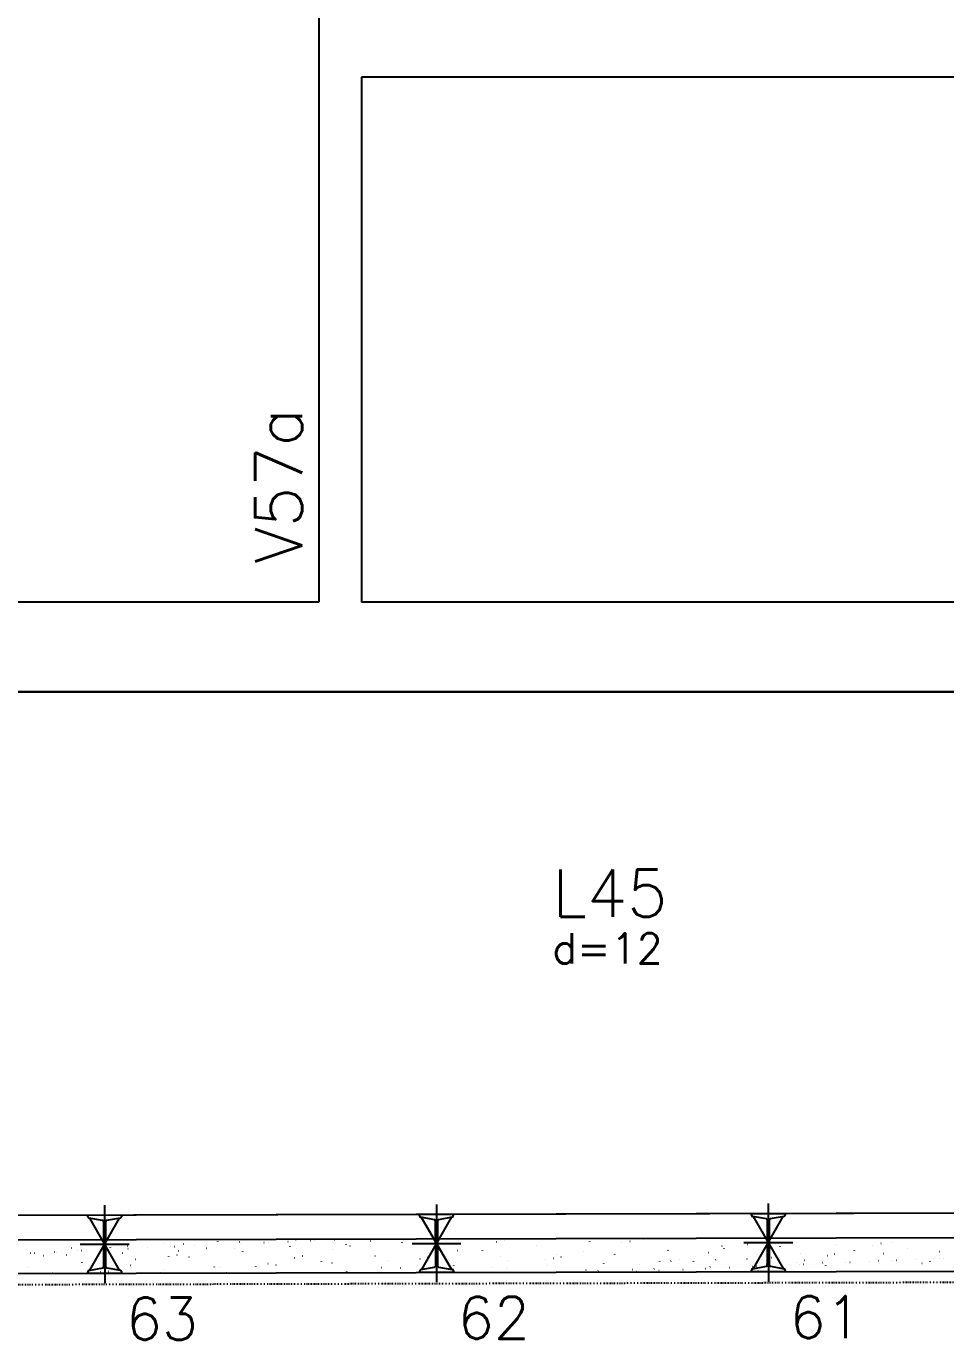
# Model space of a CAD drawing. Extents: x -40810 to 33675, y -2018 to 21213.
# Drawn here: x -8107 to -7697, y 8667 to 9253 of the extents above; entities that cross this region are included whole.
import ezdxf

# ---------------------------------------------------------------- set-up
doc = ezdxf.new("R2010")
doc.units = 0
doc.linetypes.add('DASHED', pattern=[0.75, 0.5, -0.25])
doc.linetypes.add('ESTILO_TQS_0003', pattern=[1.5, 0.5, -0.4, 0.1, -0.5])
doc.layers.get('0').update_dxf_attribs({"color": 1, "lineweight": 9})
for name, color, linetype in [('1', 5, 'Continuous'), ('13', 7, 'Continuous'), ('19', 5, 'Continuous'), ('24', 5, 'ESTILO_TQS_0003'), ('49', 20, 'Continuous'), ('51', 6, 'Continuous'), ('52', 21, 'Continuous'), ('8', 5, 'Continuous'), ('PEDIREITO', 1, 'DASHED')]:
    doc.layers.add(name, color=color, linetype=linetype)
doc.styles.get("Standard").update_dxf_attribs({"font": 'romans.shx', "width": 0.8})

# ---------------------------------------------------------------- blocks, each defined once
blk = doc.blocks.new('_H9EFD498501-001')
for p, q in [((3297.929484, 199.387107), (3297.939273, 199.461465)), ((3307.694598, 199.331876), (3307.740255, 199.391378)), ((3310.16108, 200.255246), (3310.234303, 200.271479)), ((3320.37816, 199.044988), (3320.453089, 199.04826)), ((3329.219737, 199.43102), (3329.294666, 199.434291)), ((3332.661637, 200.243865), (3332.707294, 200.303367)), ((3339.3351, 199.872666), (3339.410029, 199.875938)), ((3341.208316, 199.954452), (3341.283244, 199.957724)), ((3350.049893, 200.340484), (3350.124821, 200.343755)), ((3366.142408, 199.77545), (3366.21563, 199.791683)), ((3369.803518, 200.587099), (3369.87674, 200.603332)), ((3380.957678, 199.773054), (3380.967467, 199.847413)), ((3405.165756, 199.856004), (3405.211413, 199.915506)), ((3422.123736, 199.295654), (3422.196958, 199.311887)), ((3425.784846, 200.107303), (3425.858068, 200.123536)), ((3463.883082, 199.378239), (3463.892872, 199.452598)), ((3481.766174, 199.627507), (3481.839396, 199.64374)), ((3487.721499, 200.370188), (3487.731288, 200.444546)), ((3537.747502, 199.147711), (3537.820724, 199.163944)), ((3570.749693, 200.756136), (3570.759482, 200.830494)), ((3598.647044, 199.000212), (3598.692702, 199.059713)), ((3214.354168, 194.415881), (3214.429096, 194.419152)), ((3216.227383, 194.497667), (3216.302312, 194.500939)), ((3220.131429, 193.186711), (3220.204651, 193.202944)), ((3223.792539, 193.998359), (3223.865761, 194.014592)), ((3225.06896, 194.883699), (3225.143889, 194.88697)), ((3226.164604, 194.515123), (3226.174393, 194.589481)), ((3230.396483, 193.47208), (3230.44214, 193.531582)), ((3232.793481, 196.595909), (3232.839138, 196.65541)), ((3235.184323, 195.325345), (3235.259252, 195.328616)), ((3236.972535, 196.920294), (3237.045758, 196.936527)), ((3237.057539, 195.407131), (3237.132467, 195.410403)), ((3245.899115, 195.793163), (3245.974044, 195.796434)), ((3250.17923, 196.845522), (3250.18902, 196.91988)), ((3255.363522, 194.384069), (3255.409179, 194.443571)), ((3256.014479, 196.234809), (3256.089407, 196.238081)), ((3257.76052, 197.507898), (3257.806177, 197.5674)), ((3257.887694, 196.316596), (3257.962623, 196.319867)), ((3266.729271, 196.702627), (3266.8042, 196.705899)), ((3274.091067, 198.395158), (3274.100857, 198.469516)), ((3276.844634, 197.144273), (3276.919563, 197.147545)), ((3278.71785, 197.22606), (3278.792778, 197.229331)), ((3279.773867, 193.518563), (3279.847089, 193.534796)), ((3280.330561, 195.296058), (3280.376218, 195.35556)), ((3282.727559, 198.419887), (3282.773216, 198.479389)), ((3287.559426, 197.612091), (3287.634355, 197.615363)), ((3292.953863, 196.440498), (3293.027085, 196.456731)), ((3297.67479, 198.053738), (3297.749718, 198.057009)), ((3299.548005, 198.135524), (3299.622934, 198.138795)), ((3305.2976, 196.208048), (3305.343257, 196.267549)), ((3308.389582, 198.521556), (3308.46451, 198.524827)), ((3309.192798, 194.90107), (3309.202587, 194.975429)), ((3318.504945, 198.963202), (3318.579874, 198.966473)), ((3330.264639, 197.120037), (3330.310296, 197.179538)), ((3333.104635, 196.450707), (3333.114424, 196.525065)), ((3348.935191, 195.960702), (3349.008413, 195.976935)), ((3355.231678, 198.032026), (3355.277335, 198.091527)), ((3356.943051, 197.442655), (3356.952841, 197.517014)), ((3380.198717, 198.944015), (3380.244374, 199.003516)), ((3392.118202, 194.506255), (3392.127992, 194.580614)), ((3404.916519, 195.480906), (3404.989741, 195.497139)), ((3415.956619, 195.498204), (3415.966408, 195.572562)), ((3439.971245, 197.828603), (3439.981035, 197.902962)), ((3448.84481, 193.528277), (3448.890467, 193.587778)), ((3460.897847, 195.00111), (3460.971069, 195.017343)), ((3473.811849, 194.440266), (3473.857506, 194.499767)), ((3474.970186, 193.553753), (3474.979975, 193.628111)), ((3478.105064, 198.815858), (3478.178286, 198.832091)), ((3498.778888, 195.352255), (3498.824545, 195.411757)), ((3498.984813, 195.884152), (3498.994602, 195.95851)), ((3516.879175, 194.521314), (3516.952397, 194.537547)), ((3522.89665, 197.433788), (3522.906439, 197.508147)), ((3523.745927, 196.264244), (3523.791584, 196.323746)), ((3534.086392, 198.336062), (3534.159614, 198.352295)), ((3546.735066, 198.425737), (3546.744855, 198.500095)), ((3548.712966, 197.176233), (3548.758624, 197.235735)), ((3557.99838, 193.939701), (3558.008169, 194.014059)), ((3569.936123, 193.2091), (3569.98178, 193.268601)), ((3572.860503, 194.041518), (3572.933725, 194.057751)), ((3573.680005, 198.088223), (3573.725663, 198.147724)), ((3581.910217, 195.489337), (3581.920007, 195.563695)), ((3590.06772, 197.856266), (3590.140942, 197.872499)), ((3593.72883, 198.667914), (3593.802052, 198.684147)), ((3594.903162, 194.121089), (3594.948819, 194.18059)), ((3605.748633, 196.481285), (3605.758423, 196.555644)), ((3619.870201, 195.033078), (3619.915858, 195.092579)), ((3213.413291, 187.698687), (3213.423081, 187.773046)), ((3237.427918, 190.029086), (3237.437707, 190.103445)), ((3258.90554, 188.892167), (3258.978762, 188.9084)), ((3261.339755, 191.578723), (3261.349544, 191.653081)), ((3276.112757, 192.706915), (3276.185979, 192.723148)), ((3285.178171, 192.570671), (3285.187961, 192.64503)), ((3296.441485, 188.084635), (3296.451275, 188.158994)), ((3299.042576, 188.056342), (3299.088233, 188.115843)), ((3314.886868, 188.412371), (3314.96009, 188.428604)), ((3320.353322, 189.634271), (3320.363112, 189.70863)), ((3324.009615, 188.968331), (3324.055272, 189.027833)), ((3332.094085, 192.227119), (3332.167307, 192.243352)), ((3335.755195, 193.038767), (3335.828417, 193.055)), ((3344.191739, 190.62622), (3344.201528, 190.700578)), ((3348.976654, 189.88032), (3349.022311, 189.939822)), ((3368.206365, 192.956619), (3368.216155, 193.030978)), ((3370.868196, 187.932574), (3370.941418, 187.948807)), ((3373.943693, 190.792309), (3373.98935, 190.851811)), ((3379.36689, 187.68982), (3379.376679, 187.764179)), ((3388.075413, 191.747323), (3388.148635, 191.763556)), ((3391.736523, 192.558971), (3391.809745, 192.575204)), ((3398.910732, 191.704299), (3398.956389, 191.7638)), ((3403.205306, 188.681769), (3403.215095, 188.756127)), ((3420.133888, 187.737165), (3420.179546, 187.796666)), ((3423.877771, 192.616288), (3423.923428, 192.675789)), ((3426.849524, 187.452778), (3426.922746, 187.469011)), ((3427.219933, 191.012168), (3427.229722, 191.086526)), ((3444.056741, 191.267527), (3444.129963, 191.28376)), ((3445.100927, 188.649154), (3445.146585, 188.708655)), ((3447.717851, 192.079175), (3447.791073, 192.095408)), ((3451.13177, 192.561804), (3451.141559, 192.636163)), ((3470.067967, 189.561143), (3470.113624, 189.620644)), ((3486.2335, 189.067717), (3486.243289, 189.142075)), ((3492.638007, 187.349303), (3492.683665, 187.408805)), ((3495.035006, 190.473132), (3495.080663, 190.532634)), ((3500.038069, 190.78773), (3500.111291, 190.803963)), ((3503.699179, 191.599379), (3503.772401, 191.615612)), ((3510.145337, 190.617353), (3510.155127, 190.691711)), ((3515.518683, 187.460873), (3515.593612, 187.464144)), ((3517.391898, 187.542659), (3517.466827, 187.545931)), ((3517.605046, 188.261292), (3517.650704, 188.320794)), ((3520.002045, 191.385121), (3520.047702, 191.444623)), ((3526.233475, 187.928691), (3526.308404, 187.931962)), ((3533.983753, 191.609301), (3533.993543, 191.68366)), ((3536.348838, 188.370337), (3536.423767, 188.373608)), ((3538.222054, 188.452123), (3538.296982, 188.455395)), ((3542.572085, 189.173282), (3542.617743, 189.232783)), ((3544.969084, 192.29711), (3545.014741, 192.356612)), ((3547.063631, 188.838155), (3547.138559, 188.841426)), ((3556.019397, 190.307934), (3556.092619, 190.324167)), ((3557.178994, 189.279801), (3557.253922, 189.283073)), ((3559.052209, 189.361588), (3559.127138, 189.364859)), ((3559.680507, 191.119583), (3559.753729, 191.135816)), ((3567.539125, 190.085271), (3567.584782, 190.144772)), ((3567.893786, 189.747619), (3567.968715, 189.750891)), ((3569.158905, 188.672902), (3569.168694, 188.74726)), ((3578.009149, 190.189265), (3578.084078, 190.192537)), ((3579.882365, 190.271052), (3579.957293, 190.274323)), ((3588.723941, 190.657083), (3588.79887, 190.660355)), ((3592.506164, 190.99726), (3592.551821, 191.056761)), ((3592.997321, 189.66485), (3593.00711, 189.739209)), ((3598.839305, 191.09873), (3598.914233, 191.102001)), ((3600.71252, 191.180516), (3600.787449, 191.183787)), ((3609.554097, 191.566548), (3609.629025, 191.569819)), ((3612.000724, 189.828138), (3612.073947, 189.844371)), ((3615.661834, 190.639787), (3615.735057, 190.65602)), ((3617.011947, 191.995249), (3617.021737, 192.069608)), ((3617.473203, 191.909249), (3617.51886, 191.968751)), ((3619.66946, 192.008194), (3619.744389, 192.011465)), ((3621.542675, 192.08998), (3621.617604, 192.093252)), ((3213.088878, 185.234527), (3213.088878, 185.234527)), ((3224.09617, 185.261353), (3224.09617, 185.261353)), ((3224.141459, 185.320375), (3224.187116, 185.379876)), ((3224.946595, 185.263426), (3224.946595, 185.263426)), ((3236.804311, 185.292325), (3236.804311, 185.292325)), ((3236.804311, 185.292325), (3236.804311, 185.292325)), ((3236.804311, 185.292325), (3236.804311, 185.292325)), ((3242.732875, 185.306773), (3242.732875, 185.306773)), ((3245.725544, 185.970232), (3245.798766, 185.986465)), ((3248.408882, 185.320606), (3248.408882, 185.320606)), ((3248.662028, 185.321223), (3248.662028, 185.321223)), ((3248.662028, 185.321223), (3248.662028, 185.321223)), ((3248.662028, 185.321223), (3248.662028, 185.321223)), ((3249.108498, 186.232364), (3249.154155, 186.291865)), ((3260.519744, 185.350122), (3260.519744, 185.350122)), ((3260.519744, 185.350122), (3260.519744, 185.350122)), ((3272.37746, 185.379021), (3272.37746, 185.379021)), ((3272.426859, 185.754236), (3272.436648, 185.828594)), ((3272.721594, 185.379859), (3272.721594, 185.379859)), ((3274.075537, 187.144353), (3274.121194, 187.203854)), ((3284.235177, 185.407919), (3284.235177, 185.407919)), ((3296.092893, 185.436818), (3296.092893, 185.436818)), ((3296.092893, 185.436818), (3296.092893, 185.436818)), ((3296.092893, 185.436818), (3296.092893, 185.436818)), ((3297.034305, 185.439112), (3297.034305, 185.439112)), ((3301.524731, 185.450056), (3301.524731, 185.450056)), ((3301.706872, 185.490436), (3301.780094, 185.506669)), ((3307.95061, 185.465717), (3307.95061, 185.465717)), ((3307.95061, 185.465717), (3307.95061, 185.465717)), ((3307.95061, 185.465717), (3307.95061, 185.465717)), ((3319.808326, 185.494616), (3319.808326, 185.494616)), ((3319.808326, 185.494616), (3319.808326, 185.494616)), ((3321.347017, 185.498365), (3321.347017, 185.498365)), ((3331.666043, 185.523514), (3331.666043, 185.523514)), ((3331.666043, 185.523514), (3331.666043, 185.523514)), ((3343.523759, 185.552413), (3343.523759, 185.552413)), ((3345.659728, 185.557619), (3345.659728, 185.557619)), ((3355.381476, 185.581312), (3355.381476, 185.581312)), ((3355.381476, 185.581312), (3355.381476, 185.581312)), ((3355.381476, 185.581312), (3355.381476, 185.581312)), ((3355.455053, 186.140184), (3355.464842, 186.214542)), ((3360.316587, 185.593339), (3360.316587, 185.593339)), ((3360.316587, 185.593339), (3360.316587, 185.593339)), ((3367.239192, 185.61021), (3367.239192, 185.61021)), ((3367.239192, 185.61021), (3367.239192, 185.61021)), ((3367.239192, 185.61021), (3367.239192, 185.61021)), ((3369.97244, 185.616872), (3369.97244, 185.616872)), ((3369.97244, 185.616872), (3369.97244, 185.616872)), ((3369.97244, 185.616872), (3369.97244, 185.616872)), ((3370.19981, 185.913186), (3370.245467, 185.972688)), ((3379.096909, 185.639109), (3379.096909, 185.639109)), ((3379.096909, 185.639109), (3379.096909, 185.639109)), ((3390.954625, 185.668008), (3390.954625, 185.668008)), ((3390.954625, 185.668008), (3390.954625, 185.668008)), ((3394.285152, 185.676125), (3394.285152, 185.676125)), ((3394.285152, 185.676125), (3394.285152, 185.676125)), ((3394.285152, 185.676125), (3394.285152, 185.676125)), ((3395.166849, 186.825176), (3395.212507, 186.884677)), ((3402.812341, 185.696906), (3402.812341, 185.696906)), ((3414.670058, 185.725805), (3414.670058, 185.725805)), ((3418.597863, 185.735378), (3418.597863, 185.735378)), ((3418.597863, 185.735378), (3418.597863, 185.735378)), ((3418.597863, 185.735378), (3418.597863, 185.735378)), ((3419.108443, 185.736622), (3419.108443, 185.736622)), ((3419.108443, 185.736622), (3419.108443, 185.736622)), ((3426.527774, 185.754704), (3426.527774, 185.754704)), ((3426.527774, 185.754704), (3426.527774, 185.754704)), ((3426.527774, 185.754704), (3426.527774, 185.754704)), ((3438.385491, 185.783603), (3438.390247, 185.819727)), ((3438.385491, 185.783603), (3438.385491, 185.783603)), ((3438.385491, 185.783603), (3438.385491, 185.783603)), ((3442.910575, 185.794631), (3442.910575, 185.794631)), ((3442.910575, 185.794631), (3442.910575, 185.794631)), ((3442.910575, 185.794631), (3442.910575, 185.794631)), ((3450.243207, 185.812501), (3450.243207, 185.812501)), ((3450.243207, 185.812501), (3450.243207, 185.812501)), ((3462.100924, 185.8414), (3462.100924, 185.8414)), ((3462.218873, 186.737317), (3462.228663, 186.811676)), ((3467.223287, 185.853884), (3467.223287, 185.853884)), ((3467.223287, 185.853884), (3467.223287, 185.853884)), ((3467.670968, 186.437314), (3467.716625, 186.496816)), ((3473.95864, 185.870299), (3473.95864, 185.870299)), ((3477.900299, 185.879905), (3477.900299, 185.879905)), ((3477.900299, 185.879905), (3477.900299, 185.879905)), ((3479.391825, 185.88354), (3479.391825, 185.88354)), ((3479.391825, 185.88354), (3479.391825, 185.88354)), ((3482.830852, 186.972982), (3482.904074, 186.989215)), ((3484.573164, 186.109762), (3484.648093, 186.113034)), ((3485.816357, 185.899197), (3485.816357, 185.899197)), ((3485.816357, 185.899197), (3485.816357, 185.899197)), ((3485.816357, 185.899197), (3485.816357, 185.899197)), ((3491.535998, 185.913137), (3491.535998, 185.913137)), ((3491.535998, 185.913137), (3491.535998, 185.913137)), ((3494.688528, 186.551409), (3494.763456, 186.55468)), ((3496.561743, 186.633195), (3496.636672, 186.636466)), ((3497.674073, 185.928096), (3497.674073, 185.928096)), ((3497.674073, 185.928096), (3497.674073, 185.928096)), ((3497.674073, 185.928096), (3497.674073, 185.928096)), ((3505.40332, 187.019226), (3505.478248, 187.022498)), ((3509.531789, 185.956995), (3509.531789, 185.956995)), ((3509.531789, 185.956995), (3509.531789, 185.956995)), ((3515.84871, 185.97239), (3515.84871, 185.97239)), ((3515.84871, 185.97239), (3515.84871, 185.97239)), ((3521.389506, 185.985894), (3521.389506, 185.985894)), ((3521.389506, 185.985894), (3521.389506, 185.985894)), ((3533.247222, 186.014792), (3533.247222, 186.014792)), ((3536.692155, 186.023188), (3536.692155, 186.023188)), ((3536.692155, 186.023188), (3536.692155, 186.023188)), ((3538.812179, 186.493186), (3538.885402, 186.509419)), ((3540.161421, 186.031643), (3540.161421, 186.031643)), ((3540.161421, 186.031643), (3540.161421, 186.031643)), ((3545.104939, 186.043691), (3545.104939, 186.043691)), ((3545.104939, 186.043691), (3545.104939, 186.043691)), ((3545.104939, 186.043691), (3545.104939, 186.043691)), ((3545.247067, 187.123265), (3545.256857, 187.197624)), ((3556.962655, 186.07259), (3556.962655, 186.07259)), ((3556.962655, 186.07259), (3556.962655, 186.07259)), ((3556.962655, 186.07259), (3556.962655, 186.07259)), ((3564.474133, 186.090896), (3564.474133, 186.090896)), ((3564.474133, 186.090896), (3564.474133, 186.090896)), ((3568.820372, 186.101488), (3568.820372, 186.101488)), ((3568.820372, 186.101488), (3568.820372, 186.101488)), ((3580.678088, 186.130387), (3580.678088, 186.130387)), ((3580.678088, 186.130387), (3580.678088, 186.130387)), ((3588.786845, 186.150149), (3588.786845, 186.150149)), ((3588.786845, 186.150149), (3588.786845, 186.150149)), ((3592.535805, 186.159286), (3592.535805, 186.159286)), ((3595.484011, 186.166471), (3595.484011, 186.166471)), ((3595.484011, 186.166471), (3595.484011, 186.166471)), ((3595.484011, 186.166471), (3595.484011, 186.166471)), ((3604.393521, 186.188185), (3604.393521, 186.188185)), ((3613.099556, 186.209402), (3613.099556, 186.209402)), ((3613.099556, 186.209402), (3613.099556, 186.209402)), ((3616.251237, 186.217083), (3616.251237, 186.217083)), ((3616.251237, 186.217083), (3616.251237, 186.217083)), ((3616.251237, 186.217083), (3616.251237, 186.217083))]:
    blk.add_line(p, q)

msp = doc.modelspace()

# ---------------------------------------------------------------- linework, layer by layer
at = {"linetype": 'Continuous', "ltscale": 30}
msp.add_lwpolyline([(-7976.184, 9600.62), (-8107.184, 9600.62), (-8107.184, 9611.12), (-8657.684, 9611.12), (-8657.684, 9520.62), (-8657.684, 9501.62), (-8657.684, 8721.51), (-8398.734, 8722.141), (-8398.734, 8880.996), (-8398.734, 8980.496), (-8398.734, 8995.996), (-7976.184, 8995.996)], close=True, dxfattribs=at)
at = {"layer": '1'}
for p, q in [((-7354.595, 9229.996), (-7957.184, 9229.996)), ((-7957.184, 9229.996), (-7957.184, 8995.996))]:
    msp.add_line(p, q, dxfattribs=at)
for points in [[(-7976.184, 9600.62), (-7976.184, 8995.996)], [(-7976.184, 8995.996), (-8398.734, 8995.996)], [(-7353.542, 8995.996), (-7957.184, 8995.996)], [(-8348.734, 8955.996), (-7966.684, 8955.996)], [(-7966.684, 8955.996), (-7353.407, 8955.996)]]:
    msp.add_lwpolyline(points, dxfattribs=at)
at = {"layer": '24'}
msp.add_line((-7322.183, 8693.711), (-10885.622, 8685.087), dxfattribs=at)
at = {"layer": '49', "linetype": 'Continuous'}
for p, q in [((-10097.76, 8718), (-7352.322, 8724.691)), ((-10097.733, 8707), (-7342.272, 8713.716)), ((-10097.697, 8692.001), (-7327.205, 8698.753))]:
    msp.add_line(p, q, dxfattribs=at)
at = {"layer": '51'}
for p, q in [((-8071.711, 8727.246), (-8071.627, 8692.548)), ((-7923.712, 8727.604), (-7923.628, 8692.906)), ((-7775.713, 8727.962), (-7775.629, 8693.264)), ((-8079.201, 8722.879), (-8064.201, 8722.915)), ((-8079.199, 8722.125), (-8079.201, 8722.879)), ((-8072.571, 8720.467), (-8078.715, 8721.517)), ((-8064.998, 8698.34), (-8078.341, 8721.453)), ((-8078.285, 8698.308), (-8065.054, 8721.485)), ((-8064.681, 8721.551), (-8070.819, 8720.472)), ((-8064.201, 8722.915), (-8064.199, 8722.161)), ((-7931.202, 8723.237), (-7916.202, 8723.273)), ((-7931.2, 8722.483), (-7931.202, 8723.237)), ((-7924.572, 8720.826), (-7930.715, 8721.875)), ((-7916.999, 8698.699), (-7930.342, 8721.811)), ((-7930.286, 8698.666), (-7917.055, 8721.844)), ((-7916.681, 8721.909), (-7922.819, 8720.83)), ((-7916.202, 8723.273), (-7916.2, 8722.519)), ((-7783.203, 8723.595), (-7768.203, 8723.631)), ((-7783.201, 8722.841), (-7783.203, 8723.595)), ((-7776.573, 8721.184), (-7782.716, 8722.233)), ((-7769, 8699.057), (-7782.343, 8722.17)), ((-7782.287, 8699.025), (-7769.056, 8722.202)), ((-7768.682, 8722.267), (-7774.82, 8721.188)), ((-7768.203, 8723.631), (-7768.201, 8722.877)), ((-8072.039, 8699.931), (-8072.087, 8719.86)), ((-8071.3, 8719.862), (-8071.252, 8699.934)), ((-7924.04, 8700.289), (-7924.088, 8720.218)), ((-7923.301, 8720.22), (-7923.253, 8700.292)), ((-7776.041, 8700.647), (-7776.089, 8720.576)), ((-7775.302, 8720.578), (-7775.254, 8700.65)), ((-8082.578, 8709.87), (-8060.76, 8709.923)), ((-7934.579, 8710.229), (-7912.761, 8710.281)), ((-7786.58, 8710.587), (-7764.762, 8710.64)), ((-8078.658, 8698.243), (-8072.52, 8699.322)), ((-8070.767, 8699.326), (-8064.624, 8698.277)), ((-7931.139, 8697.237), (-7931.141, 8697.991)), ((-7930.659, 8698.601), (-7924.521, 8699.68)), ((-7922.768, 8699.684), (-7916.625, 8698.635)), ((-7916.141, 8698.027), (-7916.139, 8697.273)), ((-7783.14, 8697.595), (-7783.141, 8698.349)), ((-7782.66, 8698.959), (-7776.522, 8700.038)), ((-7774.769, 8700.043), (-7768.626, 8698.993)), ((-7768.142, 8698.385), (-7768.14, 8697.631)), ((-8079.138, 8696.879), (-8079.14, 8697.633)), ((-8064.138, 8696.915), (-8079.138, 8696.879)), ((-8064.14, 8697.669), (-8064.138, 8696.915)), ((-7916.139, 8697.273), (-7931.139, 8697.237)), ((-7768.14, 8697.631), (-7783.14, 8697.595))]:
    msp.add_line(p, q, dxfattribs=at)
for centre, start, end in [((-8078.574, 8722.126), 180.138657, 256.999883), ((-8064.824, 8722.159), 283.277431, 0.138657), ((-7930.575, 8722.484), 180.138657, 256.999883), ((-7916.825, 8722.517), 283.277431, 0.138657), ((-7782.576, 8722.842), 180.138657, 256.999883), ((-7768.826, 8722.876), 283.277431, 0.138657), ((-8072.712, 8719.858), 0.138657, 76.999883), ((-8070.675, 8719.863), 103.277431, 180.138657), ((-7924.713, 8720.217), 0.138657, 76.999883), ((-7922.676, 8720.222), 103.277431, 180.138657), ((-7776.714, 8720.575), 0.138657, 76.999883), ((-7774.677, 8720.58), 103.277431, 180.138657), ((-8078.515, 8697.634), 103.277431, 180.138657), ((-8072.664, 8699.93), 283.277509, 0.243653), ((-8070.627, 8699.935), 180.138657, 256.999883), ((-8064.765, 8697.668), 0.138657, 76.999883), ((-7930.516, 8697.992), 103.277431, 180.138657), ((-7924.665, 8700.288), 283.277509, 0.243653), ((-7922.628, 8700.293), 180.138657, 256.999883), ((-7916.766, 8698.026), 0.138657, 76.999883), ((-7782.516, 8698.351), 103.277431, 180.138657), ((-7776.666, 8700.647), 283.277509, 0.243653), ((-7774.629, 8700.652), 180.138657, 256.999883), ((-7768.767, 8698.384), 0.138657, 76.999883)]:
    msp.add_arc(centre, 0.625, start, end, dxfattribs=at)
at = {"layer": 'PEDIREITO', "linetype": 'Continuous', "ltscale": 30}
msp.add_lwpolyline([(-7966.684, 8955.996), (-8348.734, 8955.996), (-8348.734, 8865.496), (-8379.734, 8865.496), (-8379.734, 8722.188), (-7352.322, 8724.691), (-7352.823, 8836.167), (-7353.798, 8836.163), (-7353.865, 8851.163), (-7353.474, 8955.996)], close=True, dxfattribs=at)

# ---------------------------------------------------------------- block references
at = {"layer": '19'}
msp.add_blockref('_H9EFD498501-001', (-11319.185, 8511.62), dxfattribs=at)

# ---------------------------------------------------------------- texts
at = {"layer": '13'}
msp.add_text('d=12', height=13.5, dxfattribs=at).set_placement((-7871.987, 8834.942))
at = {"layer": '52'}
for s, p in [('62', (-7914.2, 8667.684)), ('61', (-7766.201, 8668.043)), ('63', (-8062.199, 8667.326))]:
    msp.add_text(s, height=18.75, dxfattribs=at).set_placement(p)
at = {"layer": '8'}
msp.add_text('V57a', height=21, rotation=90, dxfattribs=at).set_placement((-7983.557, 9013.173))
msp.add_text('L45', height=21, dxfattribs=at).set_placement((-7871.987, 8855.837))

doc.saveas('drawing.dxf')
